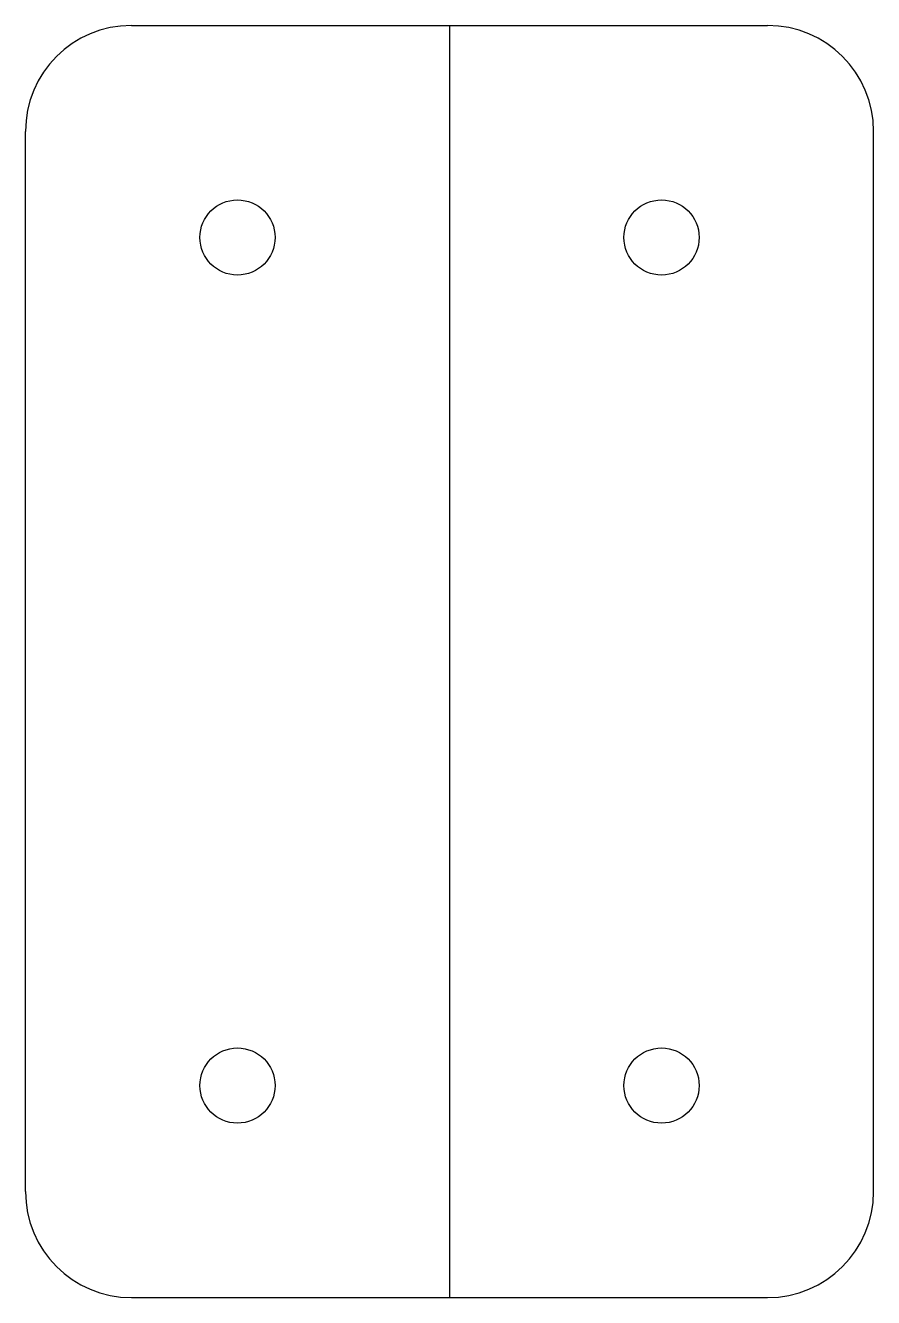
# Model space of a CAD drawing. Header units: inches. Extents: x 10.08 to 12.08, y 4.8 to 7.8.
import ezdxf

# ---------------------------------------------------------------- set-up
doc = ezdxf.new("R2010")
doc.units = ezdxf.units.IN
doc.header["$MEASUREMENT"] = 0
doc.layers.get('0').update_dxf_attribs({"lineweight": 0})

msp = doc.modelspace()

# ---------------------------------------------------------------- linework, layer by layer
at = {"color": 18, "lineweight": 25, "true_color": 0x000000}
for p, q in [((10.3347, 7.7986), (11.8347, 7.7986)), ((11.0847, 7.7986), (11.0847, 4.7986)), ((10.0847, 5.0486), (10.0847, 7.5486)), ((12.0847, 5.0486), (12.0847, 7.5486)), ((10.3347, 4.7986), (11.8347, 4.7986))]:
    msp.add_line(p, q, dxfattribs=at)
for centre in [(10.5847, 7.2986), (11.5847, 7.2986), (10.5847, 5.2986), (11.5847, 5.2986)]:
    msp.add_circle(centre, 0.0886, dxfattribs=at)
for points in [[(10.3347, 7.7986), (10.1966, 7.7986), (10.0847, 7.6867), (10.0847, 7.5486)], [(12.0847, 7.5486), (12.0847, 7.6867), (11.9727, 7.7986), (11.8347, 7.7986)], [(10.0847, 5.0486), (10.0847, 4.9106), (10.1966, 4.7986), (10.3347, 4.7986)], [(11.8347, 4.7986), (11.9727, 4.7986), (12.0847, 4.9106), (12.0847, 5.0486)]]:
    msp.add_open_spline(points, degree=3, dxfattribs=at)

doc.saveas('drawing.dxf')
